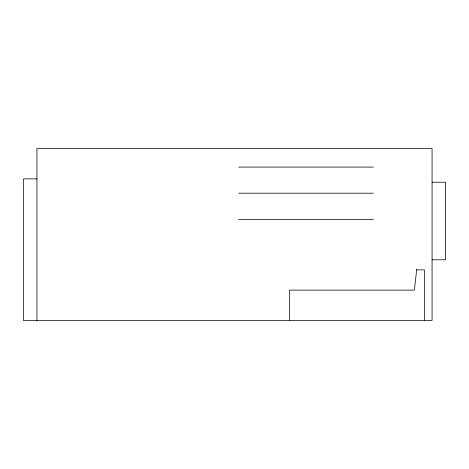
<?xml version="1.0" encoding="UTF-8"?>
<svg xmlns="http://www.w3.org/2000/svg" width="469" height="469" viewBox="0 0 469 469"><rect width="100%" height="100%" fill="white"/><g stroke="black" fill="none" stroke-linecap="round" stroke-linejoin="round"><path stroke-width="0.7" d="M416.712 269.306L414.397 290.129L289.654 290.129L289.654 320.474M238.615 167.07L373.471 167.07M36.934 178.871L23.45 178.871L23.45 320.474L432.066 320.474L432.066 148.526L36.934 148.526L36.934 320.474M432.066 182.242L445.55 182.242L445.55 259.785L432.066 259.785M238.615 193.199L373.471 193.199M238.615 219.328L373.471 219.328M416.648 269.898L424.515 269.898L424.515 320.474"/></g></svg>
